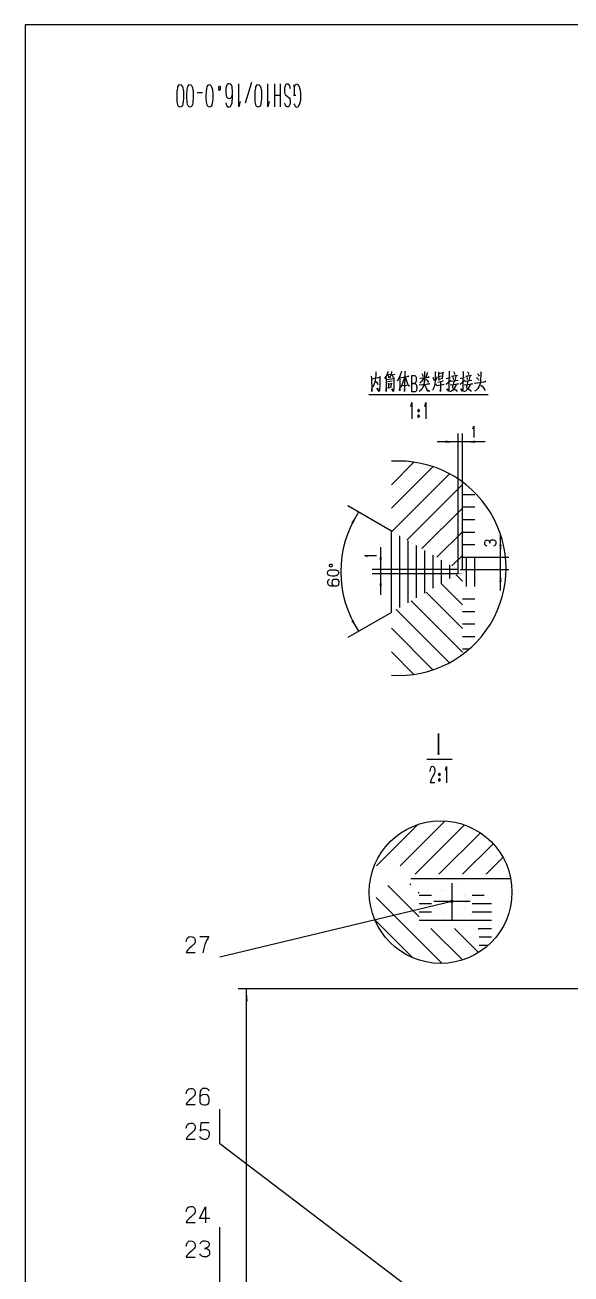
# Model space of a CAD drawing. Extents: x 0 to 2376, y 0 to 3364.
# Drawn here: x 0 to 523, y 2167 to 3364 of the extents above; entities that cross this region are included whole.
import ezdxf

# ---------------------------------------------------------------- set-up
doc = ezdxf.new("R2010")
doc.units = 0
doc.header["$MEASUREMENT"] = 0
for name, color, linetype in [('6', 7, 'Continuous'), ('7', 7, 'Continuous'), ('8', 7, 'Continuous')]:
    doc.layers.add(name, color=color, linetype=linetype)

# ---------------------------------------------------------------- blocks, each defined once
blk = doc.blocks.new('BLKENT26')
at = {"layer": '6', "color": 1, "linetype": 'Continuous'}
for p, q in [((570.393, 2440.25), (204.139, 2440.25)), ((212.139, 794.521), (212.139, 2440.25))]:
    blk.add_line(p, q, dxfattribs=at)
blk.add_solid([(212.139, 2440.25), (213.185, 2428.29), (211.093, 2428.29)], dxfattribs=at)
blk = doc.blocks.new('BLKENT30')
at = {"layer": '6', "color": 1, "linetype": 'Continuous'}
for p, q in [((350.727, 2878.95), (308.954, 2903.07)), ((350.727, 2801.05), (308.953, 2776.94))]:
    blk.add_line(p, q, dxfattribs=at)
at = {"layer": '6', "color": 2, "linetype": 'Continuous'}
for p, q in [((289.503, 2838.85), (289.783, 2840.17)), ((289.783, 2837.61), (289.503, 2838.85)), ((289.783, 2840.17), (290.175, 2840.83)), ((290.007, 2837.24), (289.783, 2837.61)), ((290.399, 2836.84), (290.007, 2837.24)), ((290.175, 2840.83), (290.791, 2841.23)), ((290.791, 2841.23), (292.135, 2841.75)), ((291.239, 2846.47), (291.183, 2845.74)), ((291.183, 2845.74), (291.575, 2845.3)), ((291.575, 2846.76), (291.239, 2846.47)), ((292.023, 2846.94), (291.575, 2846.76)), ((291.575, 2845.3), (292.247, 2845.08)), ((292.863, 2847.05), (292.023, 2846.94)), ((292.135, 2841.75), (293.927, 2841.97)), ((292.359, 2845.04), (293.199, 2845.08)), ((293.647, 2846.94), (292.863, 2847.05)), ((293.199, 2845.08), (293.647, 2845.15)), ((294.263, 2846.54), (293.647, 2846.94)), ((293.647, 2845.15), (293.871, 2845.26)), ((293.871, 2845.26), (294.207, 2845.48)), ((293.927, 2841.97), (295.383, 2841.97)), ((294.207, 2845.48), (294.431, 2845.96)), ((294.431, 2845.96), (294.263, 2846.54)), ((295.383, 2841.97), (296.167, 2841.93)), ((296.167, 2841.93), (297.175, 2841.78)), ((297.175, 2841.78), (297.903, 2841.6)), ((297.903, 2841.6), (298.631, 2841.38)), ((298.631, 2841.38), (299.191, 2841.09)), ((299.191, 2841.09), (299.807, 2840.65)), ((299.863, 2837.61), (299.191, 2836.88)), ((299.807, 2840.65), (300.143, 2840.03)), ((300.199, 2838.16), (299.863, 2837.61)), ((300.143, 2840.03), (300.367, 2839.04)), ((300.367, 2838.89), (300.199, 2838.16)), ((289.727, 2830.99), (289.615, 2829.89)), ((289.615, 2829.89), (289.615, 2828.97)), ((289.615, 2828.97), (289.783, 2828.28)), ((290.119, 2831.72), (289.727, 2830.99)), ((289.783, 2828.28), (290.175, 2827.69)), ((290.791, 2832.38), (290.119, 2831.72)), ((290.175, 2827.69), (290.847, 2827.11)), ((290.847, 2836.59), (290.399, 2836.84)), ((291.519, 2832.63), (290.791, 2832.38)), ((291.351, 2836.33), (290.847, 2836.59)), ((290.847, 2827.11), (291.575, 2826.7)), ((292.191, 2836.07), (291.351, 2836.33)), ((291.575, 2826.7), (292.303, 2826.59)), ((293.815, 2835.85), (292.191, 2836.07)), ((292.303, 2826.59), (293.647, 2826.37)), ((293.647, 2826.37), (297.679, 2826.37)), ((293.983, 2831.06), (293.703, 2829.74)), ((293.703, 2829.74), (293.871, 2828.28)), ((295.775, 2835.85), (293.815, 2835.85)), ((293.871, 2828.28), (294.375, 2827.33)), ((294.431, 2831.86), (293.983, 2831.06)), ((294.375, 2827.33), (294.991, 2826.7)), ((295.327, 2832.41), (294.431, 2831.86)), ((294.991, 2826.7), (295.439, 2826.45)), ((296.223, 2832.63), (295.327, 2832.41)), ((296.335, 2835.89), (295.775, 2835.85)), ((297.735, 2832.63), (296.223, 2832.63)), ((297.287, 2835.96), (296.335, 2835.89)), ((297.791, 2836.15), (297.287, 2835.96)), ((297.679, 2826.37), (298.631, 2826.45)), ((298.519, 2832.63), (297.735, 2832.63)), ((298.743, 2836.59), (297.791, 2836.15)), ((299.191, 2832.45), (298.519, 2832.63)), ((298.631, 2826.45), (299.415, 2826.67)), ((299.191, 2836.88), (298.743, 2836.59)), ((299.807, 2832.12), (299.191, 2832.45)), ((299.415, 2826.67), (300.087, 2827.14)), ((300.423, 2831.42), (299.807, 2832.12)), ((300.087, 2827.14), (300.535, 2828.02)), ((300.647, 2830.25), (300.423, 2831.42)), ((300.535, 2828.02), (300.647, 2829.27)), ((300.647, 2829.27), (300.647, 2830.25))]:
    blk.add_line(p, q, dxfattribs=at)
at = {"layer": '6', "color": 1, "linetype": 'Continuous'}
blk.add_arc((406.373, 2840), 104.07, 146.745, 213.255, dxfattribs=at)
for points in [[(319.346, 2897.07), (314.274, 2886.2), (312.463, 2887.24)], [(319.345, 2782.94), (312.462, 2792.76), (314.274, 2793.81)]]:
    blk.add_solid(points, dxfattribs=at)
blk = doc.blocks.new('BLKENT31')
at = {"layer": '6', "color": 1, "linetype": 'Continuous'}
for p, q in [((340.518, 2818), (340.518, 2863.67)), ((414.727, 2842), (332.518, 2842)), ((414.727, 2838), (332.518, 2838))]:
    blk.add_line(p, q, dxfattribs=at)
at = {"layer": '6', "color": 2, "linetype": 'Continuous'}
for p, q in [((328.006, 2854.22), (325.486, 2855.46)), ((325.486, 2855.46), (336.462, 2855.46))]:
    blk.add_line(p, q, dxfattribs=at)
at = {"layer": '6', "color": 1, "linetype": 'Continuous'}
for points in [[(340.518, 2842), (339.472, 2853.96), (341.564, 2853.96)], [(340.518, 2838), (341.564, 2826.05), (339.472, 2826.05)]]:
    blk.add_solid(points, dxfattribs=at)
blk = doc.blocks.new('BLKENT32')
at = {"layer": '6', "color": 1, "linetype": 'Continuous'}
for p, q in [((414.727, 2842), (414.727, 2972.55)), ((418.727, 2842), (418.727, 2972.55)), ((440.393, 2964.55), (394.727, 2964.55))]:
    blk.add_line(p, q, dxfattribs=at)
at = {"layer": '6', "color": 2, "linetype": 'Continuous'}
for p, q in [((428.61, 2977.06), (429.855, 2979.58)), ((429.855, 2979.58), (429.855, 2968.6))]:
    blk.add_line(p, q, dxfattribs=at)
at = {"layer": '6', "color": 1, "linetype": 'Continuous'}
for points in [[(414.727, 2964.55), (402.772, 2963.5), (402.772, 2965.59)], [(418.727, 2964.55), (430.681, 2965.59), (430.681, 2963.5)]]:
    blk.add_solid(points, dxfattribs=at)
blk = doc.blocks.new('BLKENT33')
at = {"layer": '6', "color": 1, "linetype": 'Continuous'}
for p, q in [((455.218, 2822), (455.218, 2875.67)), ((430.727, 2854), (463.218, 2854)), ((416.727, 2842), (463.218, 2842))]:
    blk.add_line(p, q, dxfattribs=at)
at = {"layer": '6', "color": 2, "linetype": 'Continuous'}
for p, q in [((440.13, 2867.83), (440.186, 2868.6)), ((440.13, 2866.59), (440.13, 2867.83)), ((440.242, 2866.07), (440.13, 2866.59)), ((440.186, 2868.6), (440.41, 2869.26)), ((440.466, 2865.63), (440.242, 2866.07)), ((440.41, 2869.26), (440.746, 2869.77)), ((440.802, 2865.3), (440.466, 2865.63)), ((440.746, 2869.77), (441.138, 2870.14)), ((441.25, 2864.94), (440.802, 2865.3)), ((441.138, 2870.14), (441.698, 2870.39)), ((441.698, 2864.72), (441.25, 2864.94)), ((441.698, 2870.39), (442.37, 2870.5)), ((442.146, 2864.5), (441.698, 2864.72)), ((442.37, 2870.5), (443.098, 2870.39)), ((443.098, 2870.39), (443.602, 2870.25)), ((443.602, 2870.25), (444.218, 2869.66)), ((444.218, 2869.66), (444.666, 2868.93)), ((444.666, 2868.93), (444.89, 2868.27)), ((444.89, 2868.27), (445.058, 2867.46)), ((445.058, 2867.46), (445.114, 2868.12)), ((445.114, 2868.12), (445.338, 2869.18)), ((445.338, 2869.18), (445.506, 2869.7)), ((445.506, 2869.7), (445.954, 2870.17)), ((445.954, 2870.17), (446.626, 2870.58)), ((446.626, 2870.58), (447.242, 2870.69)), ((447.242, 2870.69), (448.306, 2870.69)), ((448.306, 2870.69), (448.81, 2870.65)), ((449.482, 2864.72), (448.642, 2864.35)), ((448.81, 2870.65), (449.538, 2870.39)), ((449.93, 2865.09), (449.482, 2864.72)), ((449.538, 2870.39), (449.93, 2870.06)), ((449.93, 2870.06), (450.322, 2869.55)), ((450.322, 2865.63), (449.93, 2865.09)), ((450.322, 2869.55), (450.658, 2868.93)), ((450.602, 2866.18), (450.322, 2865.63)), ((450.658, 2867.02), (450.602, 2866.18)), ((450.658, 2868.93), (450.658, 2867.02))]:
    blk.add_line(p, q, dxfattribs=at)
at = {"layer": '6', "color": 1, "linetype": 'Continuous'}
for points in [[(455.218, 2854), (454.172, 2865.96), (456.264, 2865.96)], [(455.218, 2842), (456.264, 2830.05), (454.172, 2830.05)]]:
    blk.add_solid(points, dxfattribs=at)
blk = doc.blocks.new('BLKENT68')
at = {"layer": '7', "color": 1, "linetype": 'Continuous'}
for p, q in [((377.323, 2530.11), (389.323, 2530.11)), ((428.123, 2530.11), (439.71, 2530.11)), ((377.323, 2522.11), (389.323, 2522.11)), ((377.323, 2514.11), (389.323, 2514.11)), ((428.123, 2522.11), (446.722, 2522.11)), ((428.123, 2514.11), (446.722, 2514.11)), ((377.323, 2506.11), (446.722, 2506.11)), ((434.722, 2498.11), (446.722, 2498.11)), ((434.722, 2490.11), (446.722, 2490.11)), ((434.722, 2482.11), (443.51, 2482.11))]:
    blk.add_line(p, q, dxfattribs=at)
blk = doc.blocks.new('BLKENT69')
at = {"layer": '7', "color": 1, "linetype": 'Continuous'}
blk.add_line((369.323, 2546.11), (464.959, 2546.11), dxfattribs=at)
blk = doc.blocks.new('BLKENT70')
at = {"layer": '7', "color": 1, "linetype": 'Continuous'}
for p, q in [((336.398, 2558.11), (376.006, 2597.72)), ((359.025, 2558.11), (402.106, 2601.2)), ((373.652, 2550.11), (420.882, 2597.34)), ((396.28, 2550.11), (435.929, 2589.76)), ((418.907, 2550.11), (448.121, 2579.33)), ((441.535, 2550.11), (457.62, 2566.2))]:
    blk.add_line(p, q, dxfattribs=at)
blk = doc.blocks.new('BLKENT71')
at = {"layer": '7', "color": 1, "linetype": 'Continuous'}
for p, q in [((377.323, 2509.31), (347.481, 2539.15)), ((369.323, 2539.94), (368.346, 2540.91)), ((399.327, 2464.68), (336.167, 2527.84)), ((377.323, 2531.94), (376.266, 2532.99)), ((371.343, 2470.04), (334.94, 2506.44)), ((418.72, 2467.91), (388.518, 2498.11)), ((434.173, 2475.09), (411.146, 2498.11)), ((434.722, 2497.17), (433.773, 2498.11))]:
    blk.add_line(p, q, dxfattribs=at)
blk = doc.blocks.new('BLKENT74')
at = {"layer": '7', "color": 1, "linetype": 'Continuous'}
for p, q in [((418.727, 2808.32), (398.444, 2828.6)), ((418.727, 2830.95), (412.789, 2836.88)), ((418.727, 2785.69), (384.099, 2820.32)), ((406.395, 2752.77), (355.408, 2803.76)), ((418.727, 2763.06), (369.753, 2812.04)), ((390.606, 2745.93), (350.727, 2785.81)), ((372.323, 2741.59), (350.727, 2763.18))]:
    blk.add_line(p, q, dxfattribs=at)
blk = doc.blocks.new('BLKENT75')
at = {"layer": '7', "color": 1, "linetype": 'Continuous'}
for p, q in [((372.323, 2945.03), (350.727, 2923.43)), ((390.606, 2940.68), (350.727, 2900.81)), ((406.395, 2933.85), (351.218, 2878.67)), ((418.727, 2923.55), (365.564, 2870.39)), ((418.727, 2900.92), (379.909, 2862.11)), ((418.727, 2878.3), (394.254, 2853.82)), ((418.727, 2855.67), (408.599, 2845.54))]:
    blk.add_line(p, q, dxfattribs=at)
blk = doc.blocks.new('BLKENT76')
at = {"layer": '7', "color": 1, "linetype": 'Continuous'}
for p, q in [((350.727, 2801.05), (350.727, 2878.95)), ((358.727, 2805.67), (358.727, 2874.33)), ((366.727, 2810.29), (366.727, 2869.72)), ((374.727, 2814.91), (374.727, 2865.1)), ((382.727, 2819.53), (382.727, 2860.48)), ((390.727, 2824.15), (390.727, 2855.86)), ((398.727, 2828.77), (398.727, 2851.24)), ((406.727, 2833.38), (406.727, 2846.62)), ((414.727, 2838), (414.727, 2842))]:
    blk.add_line(p, q, dxfattribs=at)
blk = doc.blocks.new('BLKENT77')
at = {"layer": '7', "color": 1, "linetype": 'Continuous'}
for p, q in [((418.727, 2914.05), (430.727, 2914.05)), ((418.727, 2902.05), (430.727, 2902.05)), ((418.727, 2890.05), (430.727, 2890.05)), ((418.727, 2878.05), (430.727, 2878.05)), ((418.727, 2866.05), (430.727, 2866.05)), ((418.727, 2854.05), (430.727, 2854.05))]:
    blk.add_line(p, q, dxfattribs=at)
blk = doc.blocks.new('BLKENT78')
at = {"layer": '7', "color": 1, "linetype": 'Continuous'}
for p, q in [((418.727, 2814), (430.727, 2814)), ((418.727, 2802), (430.727, 2802)), ((418.727, 2790), (430.727, 2790)), ((418.727, 2778), (430.727, 2778)), ((418.727, 2766), (425.497, 2766))]:
    blk.add_line(p, q, dxfattribs=at)
blk = doc.blocks.new('BLKENT79')
at = {"layer": '7', "color": 1, "linetype": 'Continuous'}
for p, q in [((422.727, 2826), (422.727, 2854)), ((430.727, 2826), (430.727, 2854))]:
    blk.add_line(p, q, dxfattribs=at)
blk = doc.blocks.new('BLKENT83')
at = {"layer": '8', "color": 15, "linetype": 'Continuous'}
for p, q in [((2376, 3364), (0, 3364)), ((0, 3364), (0, 0))]:
    blk.add_line(p, q, dxfattribs=at)
at = {"layer": '8', "color": 7, "linetype": 'Continuous', "const_width": 0.03}
for points in [[(2336, 3324), (100, 3324)], [(100, 3324), (100, 40)], [(340, 3276), (340, 3324)], [(100, 3276), (340, 3276)]]:
    blk.add_lwpolyline(points, dxfattribs=at)
blk = doc.blocks.new('BLKENT113')
at = {"layer": '8', "color": 2, "linetype": 'Continuous'}
for p, q in [((154.251, 2193.71), (154.774, 2195.87)), ((154.774, 2195.87), (155.61, 2197.23)), ((155.61, 2197.23), (156.813, 2198.27)), ((156.813, 2198.27), (158.329, 2198.59)), ((158.329, 2198.59), (160.107, 2198.35)), ((161.362, 2190.75), (159.375, 2188.99)), ((160.107, 2198.35), (161.048, 2198.03)), ((161.048, 2198.03), (161.728, 2197.47)), ((161.937, 2191.31), (161.362, 2190.75)), ((161.728, 2197.47), (162.198, 2196.83)), ((162.564, 2192.35), (161.937, 2191.31)), ((162.198, 2196.83), (162.512, 2196.19)), ((162.512, 2196.19), (162.878, 2194.43)), ((162.774, 2193.47), (162.564, 2192.35)), ((162.878, 2194.43), (162.774, 2193.47)), ((167.741, 2195.71), (168.055, 2196.35)), ((168.055, 2196.35), (168.368, 2196.99)), ((168.368, 2196.99), (168.891, 2197.63)), ((168.891, 2197.63), (169.362, 2198.11)), ((169.362, 2198.11), (169.989, 2198.43)), ((169.989, 2198.43), (170.721, 2198.59)), ((170.721, 2198.59), (172.499, 2198.59)), ((173.126, 2191.79), (171.976, 2191.55)), ((171.976, 2191.55), (172.917, 2191.47)), ((172.499, 2198.59), (173.597, 2198.51)), ((172.917, 2191.47), (174.434, 2191.15)), ((174.068, 2192.11), (173.126, 2191.79)), ((173.597, 2198.51), (174.538, 2198.19)), ((175.113, 2192.75), (174.068, 2192.11)), ((174.434, 2191.15), (175.166, 2190.91)), ((174.538, 2198.19), (175.27, 2197.71)), ((175.95, 2193.63), (175.113, 2192.75)), ((175.166, 2190.91), (175.845, 2190.27)), ((175.27, 2197.71), (175.793, 2197.15)), ((175.793, 2197.15), (176.159, 2196.35)), ((176.159, 2194.35), (175.95, 2193.63)), ((176.159, 2196.35), (176.316, 2195.39)), ((176.316, 2195.39), (176.159, 2194.35)), ((155.087, 2184.59), (154.251, 2183.15)), ((154.251, 2183.15), (162.878, 2183.15)), ((155.872, 2185.63), (155.087, 2184.59)), ((157.283, 2187.07), (155.872, 2185.63)), ((159.375, 2188.99), (157.283, 2187.07)), ((168.055, 2185.23), (167.532, 2186.43)), ((168.577, 2184.59), (168.055, 2185.23)), ((169.362, 2184.03), (168.577, 2184.59)), ((170.146, 2183.63), (169.362, 2184.03)), ((171.349, 2183.55), (170.146, 2183.63)), ((174.068, 2183.55), (171.349, 2183.55)), ((174.957, 2184.03), (174.068, 2183.55)), ((175.689, 2184.59), (174.957, 2184.03)), ((176.159, 2185.15), (175.689, 2184.59)), ((175.845, 2190.27), (176.421, 2189.31)), ((176.525, 2186.19), (176.159, 2185.15)), ((176.421, 2189.31), (176.577, 2188.43)), ((176.577, 2186.91), (176.525, 2186.19)), ((176.577, 2188.43), (176.577, 2186.91))]:
    blk.add_line(p, q, dxfattribs=at)
at = {"layer": '8', "color": 1, "linetype": 'Continuous'}
blk.add_line((186.46, 2145.55), (186.46, 2178.75), dxfattribs=at)
at = {"layer": '8', "color": 1, "linetype": 'Continuous', "const_width": 0.03}
blk.add_lwpolyline([(186.46, 2178.75), (143.793, 2178.75)], dxfattribs=at)
blk = doc.blocks.new('BLKENT114')
at = {"layer": '8', "color": 2, "linetype": 'Continuous'}
for p, q in [((154.251, 2226.91), (154.774, 2229.07)), ((154.774, 2229.07), (155.61, 2230.43)), ((155.61, 2230.43), (156.813, 2231.47)), ((156.813, 2231.47), (158.329, 2231.79)), ((158.329, 2231.79), (160.107, 2231.55)), ((160.107, 2231.55), (161.048, 2231.23)), ((161.048, 2231.23), (161.728, 2230.67)), ((161.728, 2230.67), (162.198, 2230.03)), ((162.198, 2230.03), (162.512, 2229.39)), ((162.512, 2229.39), (162.878, 2227.63)), ((162.774, 2226.67), (162.564, 2225.55)), ((162.878, 2227.63), (162.774, 2226.67)), ((167.061, 2220.11), (172.917, 2231.47)), ((172.917, 2231.47), (172.917, 2215.95)), ((155.087, 2217.79), (154.251, 2216.35)), ((154.251, 2216.35), (162.878, 2216.35)), ((155.872, 2218.83), (155.087, 2217.79)), ((157.283, 2220.27), (155.872, 2218.83)), ((159.375, 2222.19), (157.283, 2220.27)), ((161.362, 2223.95), (159.375, 2222.19)), ((161.937, 2224.51), (161.362, 2223.95)), ((162.564, 2225.55), (161.937, 2224.51)), ((176.943, 2220.11), (167.061, 2220.11))]:
    blk.add_line(p, q, dxfattribs=at)
at = {"layer": '8', "color": 1, "linetype": 'Continuous'}
blk.add_line((186.46, 2178.75), (186.46, 2211.95), dxfattribs=at)
at = {"layer": '8', "color": 1, "linetype": 'Continuous', "const_width": 0.03}
blk.add_lwpolyline([(186.46, 2211.95), (143.793, 2211.95)], dxfattribs=at)
blk = doc.blocks.new('BLKENT115')
at = {"layer": '8', "color": 2, "linetype": 'Continuous'}
for p, q in [((155.61, 2310.31), (156.813, 2311.35)), ((156.813, 2311.35), (158.329, 2311.67)), ((158.329, 2311.67), (160.107, 2311.43)), ((160.107, 2311.43), (161.048, 2311.11)), ((161.048, 2311.11), (161.728, 2310.55)), ((161.728, 2310.55), (162.198, 2309.91)), ((168.264, 2311.75), (167.845, 2304.15)), ((176.211, 2311.75), (168.264, 2311.75)), ((154.251, 2306.79), (154.774, 2308.95)), ((154.774, 2308.95), (155.61, 2310.31)), ((155.872, 2298.71), (155.087, 2297.67)), ((157.283, 2300.15), (155.872, 2298.71)), ((159.375, 2302.07), (157.283, 2300.15)), ((161.362, 2303.83), (159.375, 2302.07)), ((161.937, 2304.39), (161.362, 2303.83)), ((162.564, 2305.43), (161.937, 2304.39)), ((162.198, 2309.91), (162.512, 2309.27)), ((162.512, 2309.27), (162.878, 2307.51)), ((162.774, 2306.55), (162.564, 2305.43)), ((162.878, 2307.51), (162.774, 2306.55)), ((167.845, 2298.15), (167.532, 2298.63)), ((167.845, 2304.15), (169.571, 2305.03)), ((169.571, 2305.03), (171.14, 2305.43)), ((171.14, 2305.43), (172.656, 2305.43)), ((172.656, 2305.43), (174.643, 2304.79)), ((174.643, 2304.79), (175.584, 2303.99)), ((175.584, 2303.99), (175.95, 2303.27)), ((176.107, 2299.11), (175.793, 2298.23)), ((175.95, 2303.27), (176.159, 2302.31)), ((176.264, 2300.71), (176.107, 2299.11)), ((176.159, 2302.31), (176.264, 2300.71)), ((155.087, 2297.67), (154.251, 2296.23)), ((154.251, 2296.23), (162.878, 2296.23)), ((168.107, 2297.59), (167.845, 2298.15)), ((169.362, 2296.55), (168.107, 2297.59)), ((170.303, 2296.15), (169.362, 2296.55)), ((171.087, 2295.99), (170.303, 2296.15)), ((172.97, 2295.99), (171.087, 2295.99)), ((174.277, 2296.55), (172.97, 2295.99)), ((175.323, 2297.43), (174.277, 2296.55)), ((175.793, 2298.23), (175.323, 2297.43))]:
    blk.add_line(p, q, dxfattribs=at)
at = {"layer": '8', "color": 1, "linetype": 'Continuous'}
blk.add_line((596.847, 1979.24), (186.46, 2291.83), dxfattribs=at)
at = {"layer": '8', "color": 1, "linetype": 'Continuous', "const_width": 0.03}
blk.add_lwpolyline([(186.46, 2291.83), (143.793, 2291.83)], dxfattribs=at)
at = {"layer": '8', "color": 1, "linetype": 'Continuous'}
blk.add_circle((596.847, 1979.24), 1, dxfattribs=at)
blk = doc.blocks.new('BLKENT116')
at = {"layer": '8', "color": 2, "linetype": 'Continuous'}
for p, q in [((154.251, 2339.99), (154.774, 2342.15)), ((154.774, 2342.15), (155.61, 2343.51)), ((155.61, 2343.51), (156.813, 2344.55)), ((156.813, 2344.55), (158.329, 2344.87)), ((159.375, 2335.27), (157.283, 2333.35)), ((158.329, 2344.87), (160.107, 2344.63)), ((161.362, 2337.03), (159.375, 2335.27)), ((160.107, 2344.63), (161.048, 2344.31)), ((161.048, 2344.31), (161.728, 2343.75)), ((161.937, 2337.59), (161.362, 2337.03)), ((161.728, 2343.75), (162.198, 2343.11)), ((162.564, 2338.63), (161.937, 2337.59)), ((162.198, 2343.11), (162.512, 2342.47)), ((162.512, 2342.47), (162.878, 2340.71)), ((162.774, 2339.75), (162.564, 2338.63)), ((162.878, 2340.71), (162.774, 2339.75)), ((167.636, 2341.03), (167.323, 2339.11)), ((167.323, 2339.11), (167.323, 2333.35)), ((167.793, 2337.19), (167.427, 2336.55)), ((167.793, 2342.07), (167.636, 2341.03)), ((168.368, 2343.11), (167.793, 2342.07)), ((168.682, 2338.07), (167.793, 2337.19)), ((169.205, 2344.07), (168.368, 2343.11)), ((170.042, 2338.79), (168.682, 2338.07)), ((170.042, 2344.63), (169.205, 2344.07)), ((171.035, 2344.87), (170.042, 2344.63)), ((172.133, 2339.03), (170.042, 2338.79)), ((172.342, 2344.87), (171.035, 2344.87)), ((174.015, 2338.63), (172.133, 2339.03)), ((173.911, 2344.71), (172.342, 2344.87)), ((174.957, 2344.15), (173.911, 2344.71)), ((175.166, 2337.99), (174.015, 2338.63)), ((175.898, 2343.19), (174.957, 2344.15)), ((175.95, 2336.71), (175.166, 2337.99)), ((176.264, 2342.15), (175.898, 2343.19)), ((176.264, 2335.43), (175.95, 2336.71)), ((176.264, 2333.27), (176.264, 2335.43)), ((155.087, 2330.87), (154.251, 2329.43)), ((154.251, 2329.43), (162.878, 2329.43)), ((155.872, 2331.91), (155.087, 2330.87)), ((157.283, 2333.35), (155.872, 2331.91)), ((167.323, 2333.35), (167.427, 2331.99)), ((167.427, 2331.99), (167.741, 2330.87)), ((167.741, 2330.87), (168.421, 2329.91)), ((168.421, 2329.91), (169.676, 2329.27)), ((169.676, 2329.27), (171.453, 2329.11)), ((171.453, 2329.11), (172.865, 2329.11)), ((172.865, 2329.11), (174.538, 2329.43)), ((174.538, 2329.43), (175.532, 2330.31)), ((175.532, 2330.31), (176.002, 2331.19)), ((176.002, 2331.19), (176.264, 2332.15)), ((176.264, 2332.15), (176.264, 2333.27))]:
    blk.add_line(p, q, dxfattribs=at)
at = {"layer": '8', "color": 1, "linetype": 'Continuous'}
blk.add_line((186.46, 2291.83), (186.46, 2325.03), dxfattribs=at)
at = {"layer": '8', "color": 1, "linetype": 'Continuous', "const_width": 0.03}
blk.add_lwpolyline([(186.46, 2325.03), (143.793, 2325.03)], dxfattribs=at)
blk = doc.blocks.new('BLKENT117')
at = {"layer": '8', "color": 1, "linetype": 'Continuous'}
blk.add_line((408.723, 2524.11), (186.46, 2470.64), dxfattribs=at)
at = {"layer": '8', "color": 2, "linetype": 'Continuous'}
for p, q in [((155.61, 2489.12), (156.813, 2490.16)), ((156.813, 2490.16), (158.329, 2490.48)), ((158.329, 2490.48), (160.107, 2490.24)), ((160.107, 2490.24), (161.048, 2489.92)), ((161.048, 2489.92), (161.728, 2489.36)), ((167.479, 2490.48), (176.107, 2490.48)), ((176.107, 2490.48), (175.375, 2489.28)), ((154.251, 2485.6), (154.774, 2487.76)), ((154.774, 2487.76), (155.61, 2489.12)), ((157.283, 2478.96), (155.872, 2477.52)), ((159.375, 2480.88), (157.283, 2478.96)), ((161.362, 2482.64), (159.375, 2480.88)), ((161.937, 2483.2), (161.362, 2482.64)), ((161.728, 2489.36), (162.198, 2488.72)), ((162.564, 2484.24), (161.937, 2483.2)), ((162.198, 2488.72), (162.512, 2488.08)), ((162.512, 2488.08), (162.878, 2486.32)), ((162.774, 2485.36), (162.564, 2484.24)), ((162.878, 2486.32), (162.774, 2485.36)), ((171.087, 2478.88), (170.774, 2477.52)), ((171.401, 2480.24), (171.087, 2478.88)), ((171.872, 2481.6), (171.401, 2480.24)), ((172.133, 2482.64), (171.872, 2481.6)), ((172.447, 2483.44), (172.133, 2482.64)), ((173.231, 2485.28), (172.447, 2483.44)), ((174.486, 2487.68), (173.231, 2485.28)), ((175.375, 2489.28), (174.486, 2487.68)), ((155.087, 2476.48), (154.251, 2475.04)), ((154.251, 2475.04), (162.878, 2475.04)), ((155.872, 2477.52), (155.087, 2476.48)), ((170.774, 2477.52), (170.355, 2474.72))]:
    blk.add_line(p, q, dxfattribs=at)
at = {"layer": '8', "color": 1, "linetype": 'Continuous', "const_width": 0.03}
blk.add_lwpolyline([(186.46, 2470.64), (143.793, 2470.64)], dxfattribs=at)
at = {"layer": '8', "color": 1, "linetype": 'Continuous'}
blk.add_circle((408.723, 2524.11), 1, dxfattribs=at)

msp = doc.modelspace()

# ---------------------------------------------------------------- linework, layer by layer
at = {"layer": '6'}
for p, q in [((146.175, 3303.48), (146.468, 3304.6)), ((146.468, 3304.6), (146.907, 3305.83)), ((146.907, 3305.83), (147.529, 3306.5)), ((147.529, 3306.5), (148.517, 3306.95)), ((148.664, 3306.95), (149.396, 3306.61)), ((149.396, 3306.61), (149.945, 3305.94)), ((149.945, 3305.94), (150.677, 3304.6)), ((150.677, 3304.6), (150.97, 3303.7)), ((155.508, 3303.48), (155.801, 3304.6)), ((155.801, 3304.6), (156.24, 3305.83)), ((156.24, 3305.83), (156.863, 3306.5)), ((156.863, 3306.5), (157.851, 3306.95)), ((157.997, 3306.95), (158.729, 3306.61)), ((158.729, 3306.61), (159.278, 3305.94)), ((159.278, 3305.94), (160.01, 3304.6)), ((160.01, 3304.6), (160.303, 3303.7)), ((174.175, 3303.48), (174.468, 3304.6)), ((174.468, 3304.6), (174.907, 3305.83)), ((174.907, 3305.83), (175.529, 3306.5)), ((175.529, 3306.5), (176.517, 3306.95)), ((176.664, 3306.95), (177.396, 3306.61)), ((177.396, 3306.61), (177.945, 3305.94)), ((177.945, 3305.94), (178.677, 3304.6)), ((178.677, 3304.6), (178.97, 3303.7)), ((185.448, 3303.25), (185.558, 3304.82)), ((185.558, 3304.82), (185.887, 3305.49)), ((185.887, 3305.49), (186.4, 3305.61)), ((186.4, 3305.61), (186.729, 3304.82)), ((186.729, 3304.82), (186.912, 3303.7)), ((192.439, 3304.6), (192.256, 3303.25)), ((192.768, 3305.83), (192.439, 3304.6)), ((193.464, 3307.06), (192.768, 3305.83)), ((194.635, 3307.51), (193.464, 3307.06)), ((195.623, 3307.51), (194.635, 3307.51)), ((196.868, 3307.29), (195.623, 3307.51)), ((197.746, 3306.39), (196.868, 3307.29)), ((198.222, 3305.05), (197.746, 3306.39)), ((198.442, 3303.48), (198.222, 3305.05)), ((204.591, 3285.56), (204.591, 3307.51)), ((210.959, 3289.25), (217.218, 3309.3)), ((220.842, 3303.48), (221.134, 3304.6)), ((221.134, 3304.6), (221.574, 3305.83)), ((221.574, 3305.83), (222.196, 3306.5)), ((222.196, 3306.5), (223.184, 3306.95)), ((223.33, 3306.95), (224.063, 3306.61)), ((224.063, 3306.61), (224.612, 3305.94)), ((224.612, 3305.94), (225.344, 3304.6)), ((225.344, 3304.6), (225.636, 3303.7)), ((232.591, 3285.56), (232.591, 3307.51)), ((239.215, 3285.56), (239.215, 3307.51)), ((244.632, 3285.56), (244.632, 3307.62)), ((248.732, 3304.71), (248.512, 3303.14)), ((249.317, 3306.28), (248.732, 3304.71)), ((249.647, 3306.84), (249.317, 3306.28)), ((250.196, 3307.29), (249.647, 3306.84)), ((251.367, 3307.4), (250.196, 3307.29)), ((252.062, 3307.29), (251.367, 3307.4)), ((252.941, 3306.5), (252.062, 3307.29)), ((253.6, 3304.93), (252.941, 3306.5)), ((254.259, 3302.69), (253.6, 3304.93)), ((257.736, 3304.37), (257.736, 3306.73)), ((257.736, 3306.73), (257.736, 3296.87)), ((258.029, 3305.27), (257.736, 3304.37)), ((258.358, 3305.94), (258.029, 3305.27)), ((258.724, 3306.39), (258.358, 3305.94)), ((259.236, 3306.84), (258.724, 3306.39)), ((260.078, 3307.17), (259.236, 3306.84)), ((261.396, 3306.61), (260.078, 3307.17)), ((262.384, 3305.49), (261.396, 3306.61)), ((262.823, 3304.6), (262.384, 3305.49)), ((263.263, 3303.37), (262.823, 3304.6)), ((145.589, 3296.98), (145.626, 3298.55)), ((145.589, 3294.07), (145.589, 3296.98)), ((145.809, 3290.49), (145.589, 3294.07)), ((145.626, 3298.55), (145.772, 3300.57)), ((145.772, 3300.57), (145.955, 3302.02)), ((145.955, 3302.02), (146.175, 3303.48)), ((150.97, 3303.7), (151.409, 3301.8)), ((151.409, 3301.8), (151.592, 3300.79)), ((151.702, 3293.85), (151.482, 3290.6)), ((151.592, 3300.79), (151.665, 3298.89)), ((151.665, 3298.89), (151.702, 3297.77)), ((151.702, 3297.77), (151.702, 3293.85)), ((154.923, 3296.98), (154.959, 3298.55)), ((154.923, 3294.07), (154.923, 3296.98)), ((155.142, 3290.49), (154.923, 3294.07)), ((154.959, 3298.55), (155.106, 3300.57)), ((155.106, 3300.57), (155.289, 3302.02)), ((155.289, 3302.02), (155.508, 3303.48)), ((160.303, 3303.7), (160.742, 3301.8)), ((160.742, 3301.8), (160.925, 3300.79)), ((161.035, 3293.85), (160.815, 3290.6)), ((160.925, 3300.79), (160.998, 3298.89)), ((160.998, 3298.89), (161.035, 3297.77)), ((161.035, 3297.77), (161.035, 3293.85)), ((164.878, 3299.33), (169.966, 3299.33)), ((173.589, 3296.98), (173.626, 3298.55)), ((173.589, 3294.07), (173.589, 3296.98)), ((173.809, 3290.49), (173.589, 3294.07)), ((173.626, 3298.55), (173.772, 3300.57)), ((173.772, 3300.57), (173.955, 3302.02)), ((173.955, 3302.02), (174.175, 3303.48)), ((178.97, 3303.7), (179.409, 3301.8)), ((179.409, 3301.8), (179.592, 3300.79)), ((179.702, 3293.85), (179.482, 3290.6)), ((179.592, 3300.79), (179.665, 3298.89)), ((179.665, 3298.89), (179.702, 3297.77)), ((179.702, 3297.77), (179.702, 3293.85)), ((185.521, 3302.47), (185.448, 3303.25)), ((185.778, 3301.35), (185.521, 3302.47)), ((186.18, 3301.13), (185.778, 3301.35)), ((186.436, 3301.24), (186.253, 3301.13)), ((186.729, 3301.8), (186.436, 3301.24)), ((186.839, 3302.36), (186.729, 3301.8)), ((186.912, 3302.92), (186.839, 3302.36)), ((186.912, 3303.7), (186.912, 3302.92)), ((192.256, 3303.25), (192.256, 3301.69)), ((192.256, 3301.69), (192.256, 3298.66)), ((192.256, 3298.66), (192.476, 3296.87)), ((192.476, 3296.87), (193.025, 3295.08)), ((193.025, 3295.08), (193.83, 3294.18)), ((193.83, 3294.18), (195.147, 3293.62)), ((195.147, 3293.62), (196.612, 3293.96)), ((196.612, 3293.96), (197.563, 3294.97)), ((197.563, 3294.97), (198.185, 3296.2)), ((198.185, 3296.2), (198.442, 3297.09)), ((198.295, 3290.82), (198.515, 3293.51)), ((198.515, 3301.57), (198.442, 3303.48)), ((198.515, 3293.51), (198.515, 3301.57)), ((220.256, 3296.98), (220.293, 3298.55)), ((220.256, 3294.07), (220.256, 3296.98)), ((220.476, 3290.49), (220.256, 3294.07)), ((220.293, 3298.55), (220.439, 3300.57)), ((220.439, 3300.57), (220.622, 3302.02)), ((220.622, 3302.02), (220.842, 3303.48)), ((225.636, 3303.7), (226.076, 3301.8)), ((226.076, 3301.8), (226.259, 3300.79)), ((226.368, 3293.85), (226.149, 3290.6)), ((226.259, 3300.79), (226.332, 3298.89)), ((226.332, 3298.89), (226.368, 3297.77)), ((226.368, 3297.77), (226.368, 3293.85)), ((244.632, 3296.53), (239.289, 3296.53)), ((248.512, 3303.14), (248.439, 3301.46)), ((248.439, 3301.46), (248.512, 3299.56)), ((248.512, 3299.56), (248.695, 3298.33)), ((248.695, 3298.33), (248.915, 3297.65)), ((248.915, 3297.65), (249.354, 3296.98)), ((249.354, 3296.98), (253.051, 3294.29)), ((253.051, 3294.29), (253.6, 3293.17)), ((253.6, 3293.17), (253.856, 3291.72)), ((257.04, 3296.76), (259.236, 3296.76)), ((263.775, 3301.13), (263.263, 3303.37)), ((263.702, 3290.71), (263.958, 3292.28)), ((264.031, 3299.33), (263.775, 3301.13)), ((263.958, 3292.28), (264.104, 3293.96)), ((264.104, 3298.33), (264.031, 3299.33)), ((264.141, 3296.2), (264.104, 3298.33)), ((264.104, 3293.96), (264.141, 3296.2)), ((146.321, 3287.8), (145.809, 3290.49)), ((146.724, 3286.57), (146.321, 3287.8)), ((147.383, 3285.78), (146.724, 3286.57)), ((148.7, 3285.22), (147.383, 3285.78)), ((149.945, 3285.78), (148.7, 3285.22)), ((150.311, 3286.23), (149.945, 3285.78)), ((150.714, 3287.01), (150.311, 3286.23)), ((150.97, 3287.91), (150.714, 3287.01)), ((151.226, 3288.92), (150.97, 3287.91)), ((151.482, 3290.6), (151.226, 3288.92)), ((155.655, 3287.8), (155.142, 3290.49)), ((156.057, 3286.57), (155.655, 3287.8)), ((156.716, 3285.78), (156.057, 3286.57)), ((158.034, 3285.22), (156.716, 3285.78)), ((159.278, 3285.78), (158.034, 3285.22)), ((159.644, 3286.23), (159.278, 3285.78)), ((160.047, 3287.01), (159.644, 3286.23)), ((160.303, 3287.91), (160.047, 3287.01)), ((160.559, 3288.92), (160.303, 3287.91)), ((160.815, 3290.6), (160.559, 3288.92)), ((174.321, 3287.8), (173.809, 3290.49)), ((174.724, 3286.57), (174.321, 3287.8)), ((175.383, 3285.78), (174.724, 3286.57)), ((176.7, 3285.22), (175.383, 3285.78)), ((177.945, 3285.78), (176.7, 3285.22)), ((178.311, 3286.23), (177.945, 3285.78)), ((178.714, 3287.01), (178.311, 3286.23)), ((178.97, 3287.91), (178.714, 3287.01)), ((179.226, 3288.92), (178.97, 3287.91)), ((179.482, 3290.6), (179.226, 3288.92)), ((192.256, 3289.25), (192.512, 3287.8)), ((192.512, 3287.8), (193.171, 3286.45)), ((193.171, 3286.45), (193.903, 3285.67)), ((193.903, 3285.67), (195.001, 3285.45)), ((195.001, 3285.45), (195.916, 3285.45)), ((195.916, 3285.45), (196.612, 3285.78)), ((196.612, 3285.78), (197.197, 3286.57)), ((197.197, 3286.57), (197.783, 3287.91)), ((197.783, 3287.91), (198.185, 3289.37)), ((198.185, 3289.37), (198.295, 3290.82)), ((205.835, 3290.6), (204.591, 3285.56)), ((220.988, 3287.8), (220.476, 3290.49)), ((221.391, 3286.57), (220.988, 3287.8)), ((222.049, 3285.78), (221.391, 3286.57)), ((223.367, 3285.22), (222.049, 3285.78)), ((224.612, 3285.78), (223.367, 3285.22)), ((224.978, 3286.23), (224.612, 3285.78)), ((225.38, 3287.01), (224.978, 3286.23)), ((225.636, 3287.91), (225.38, 3287.01)), ((225.893, 3288.92), (225.636, 3287.91)), ((226.149, 3290.6), (225.893, 3288.92)), ((233.835, 3290.6), (232.591, 3285.56)), ((249.098, 3287.8), (248.695, 3289.03)), ((249.464, 3287.01), (249.098, 3287.8)), ((250.013, 3286.34), (249.464, 3287.01)), ((250.379, 3285.89), (250.013, 3286.34)), ((251.111, 3285.56), (250.379, 3285.89)), ((251.989, 3285.56), (251.111, 3285.56)), ((252.575, 3286.01), (251.989, 3285.56)), ((253.307, 3287.01), (252.575, 3286.01)), ((253.819, 3288.58), (253.307, 3287.01)), ((253.929, 3290.26), (253.819, 3288.58)), ((253.856, 3291.72), (253.929, 3290.26)), ((257.479, 3288.47), (257.955, 3287.35)), ((257.955, 3287.35), (258.395, 3286.57)), ((258.395, 3286.57), (258.834, 3286.01)), ((258.834, 3286.01), (259.31, 3285.56)), ((259.31, 3285.56), (260.261, 3285.33)), ((260.261, 3285.33), (261.432, 3285.67)), ((261.432, 3285.67), (261.872, 3286.12)), ((261.872, 3286.12), (262.494, 3287.13)), ((262.494, 3287.13), (263.116, 3288.58)), ((263.116, 3288.58), (263.702, 3290.71)), ((335.84, 3031.66), (335.736, 3028.45)), ((346.35, 3028.6), (345.566, 3027.19)), ((347.343, 3031.19), (346.35, 3028.6)), ((346.35, 3028.68), (349.487, 3029.23)), ((347.291, 3028.68), (348.023, 3026.96)), ((347.396, 3031.9), (347.343, 3031.19)), ((351.004, 3031.19), (350.219, 3028.45)), ((350.324, 3028.68), (354.036, 3029.39)), ((351.004, 3031.98), (351.004, 3031.19)), ((351.422, 3028.6), (352.154, 3027.19)), ((360.206, 3030.8), (359.265, 3028.29)), ((360.415, 3031.9), (360.206, 3030.8)), ((363.448, 3032.13), (363.919, 3031.35)), ((363.762, 3031.58), (363.448, 3012.68)), ((363.919, 3031.35), (363.762, 3031.58)), ((379.788, 3029.94), (380.781, 3028.13)), ((382.35, 3031.98), (382.507, 3030.96)), ((382.507, 3030.96), (382.455, 3022.09)), ((385.017, 3030.02), (383.814, 3026.09)), ((385.017, 3030.8), (385.017, 3030.02)), ((392.546, 3032.05), (392.86, 3031.04)), ((392.86, 3031.04), (392.755, 3030.72)), ((392.755, 3030.72), (392.755, 3026.09)), ((395.736, 3031.51), (395.997, 3029.39)), ((395.997, 3029.39), (396.311, 3023.51)), ((400.337, 3030.49), (396.049, 3029.7)), ((399.71, 3025.31), (400.232, 3031.11)), ((400.232, 3031.11), (400.337, 3030.49)), ((405.723, 3032.21), (406.245, 3031.35)), ((406.089, 3031.66), (405.879, 3018.88)), ((406.245, 3031.35), (406.089, 3031.66)), ((410.376, 3031.98), (411.213, 3029.86)), ((411.213, 3029.86), (411.317, 3028.92)), ((419.056, 3032.21), (419.579, 3031.35)), ((419.422, 3031.66), (419.213, 3018.88)), ((419.579, 3031.35), (419.422, 3031.66)), ((423.71, 3031.98), (424.546, 3029.86)), ((424.546, 3029.86), (424.651, 3028.92)), ((433.174, 3029.78), (433.383, 3029.55)), ((433.383, 3029.55), (434.219, 3028.37)), ((436.102, 3031.82), (436.625, 3030.72)), ((436.363, 3028.84), (436.311, 3026.96)), ((436.625, 3030.72), (436.363, 3031.04)), ((436.363, 3031.04), (436.363, 3028.84)), ((331.448, 3027.35), (331.814, 3025.39)), ((331.814, 3025.39), (332.128, 3014.25)), ((331.919, 3025), (335.892, 3025.78)), ((333.226, 3017.39), (332.86, 3016.84)), ((333.592, 3018.09), (333.226, 3017.39)), ((334.062, 3019.11), (333.592, 3018.09)), ((334.428, 3020.05), (334.062, 3019.11)), ((334.847, 3021.7), (334.428, 3020.05)), ((335.213, 3023.58), (334.847, 3021.7)), ((335.526, 3025.55), (335.213, 3023.58)), ((335.317, 3022.8), (336.52, 3021.62)), ((335.579, 3025.86), (335.526, 3025.55)), ((335.736, 3028.45), (335.579, 3025.86)), ((335.892, 3025.78), (336.049, 3025.86)), ((336.049, 3025.86), (340.18, 3026.49)), ((336.52, 3021.62), (337.461, 3020.29)), ((337.461, 3020.29), (337.775, 3019.35)), ((337.775, 3019.35), (337.566, 3020.05)), ((339.605, 3017.15), (339.448, 3015.43)), ((339.657, 3020.13), (339.605, 3017.55)), ((339.605, 3017.55), (339.605, 3017.15)), ((339.71, 3020.45), (339.657, 3020.13)), ((339.866, 3026.96), (339.71, 3026.56)), ((339.71, 3026.56), (339.71, 3023.27)), ((339.71, 3023.27), (339.71, 3020.45)), ((340.18, 3026.49), (339.866, 3026.96)), ((344.781, 3026.09), (344.102, 3025.15)), ((345.566, 3027.19), (344.781, 3026.09)), ((345.67, 3026.09), (345.879, 3024.37)), ((345.827, 3018.64), (345.723, 3012.76)), ((345.879, 3024.37), (345.827, 3018.64)), ((345.932, 3024.37), (353.513, 3025.15)), ((351.37, 3022.72), (347.187, 3021.94)), ((347.814, 3020.68), (347.866, 3019.51)), ((347.814, 3016.68), (350.899, 3017.15)), ((347.919, 3015.51), (347.814, 3016.68)), ((347.866, 3019.51), (347.919, 3015.51)), ((351.056, 3020.29), (347.919, 3019.58)), ((348.023, 3026.96), (348.076, 3025.7)), ((349.54, 3026.8), (349.017, 3025.7)), ((350.219, 3028.45), (349.54, 3026.8)), ((350.481, 3017.15), (350.847, 3020.76)), ((350.899, 3017.15), (350.481, 3017.15)), ((350.847, 3020.76), (351.056, 3020.29)), ((352.154, 3027.19), (352.206, 3026.09)), ((353.095, 3024.29), (353.043, 3015.66)), ((353.147, 3025.7), (353.095, 3024.29)), ((353.513, 3025.15), (353.147, 3025.7)), ((356.651, 3023.19), (356.285, 3022.64)), ((357.383, 3024.37), (356.651, 3023.19)), ((358.219, 3026.09), (357.383, 3024.37)), ((359.265, 3028.29), (358.219, 3026.09)), ((358.899, 3027.35), (358.794, 3013.31)), ((359.997, 3017.7), (359.474, 3016.76)), ((360.677, 3018.96), (359.997, 3017.7)), ((360.206, 3026.09), (367.474, 3027.35)), ((361.304, 3020.6), (360.677, 3018.96)), ((362.089, 3022.49), (361.304, 3020.6)), ((365.54, 3018.56), (361.461, 3018.02)), ((362.611, 3024.13), (362.089, 3022.49)), ((362.977, 3026.09), (362.611, 3024.13)), ((363.344, 3014.17), (363.5, 3016.68)), ((363.814, 3026.56), (366.899, 3018.33)), ((367.108, 3027.51), (366.324, 3027.11)), ((367.004, 3018.56), (366.481, 3019.35)), ((366.899, 3018.33), (368.572, 3018.09)), ((368.415, 3018.09), (367.004, 3018.56)), ((367.474, 3027.35), (367.108, 3027.51)), ((368.572, 3018.09), (368.415, 3018.09)), ((370.193, 3028.13), (372.468, 3028.13)), ((370.245, 3012.29), (370.245, 3028.13)), ((372.86, 3020.45), (370.35, 3020.45)), ((370.35, 3020.45), (373.043, 3020.45)), ((372.468, 3028.13), (373.069, 3027.97)), ((372.938, 3020.53), (372.86, 3020.45)), ((373.409, 3020.77), (372.938, 3020.53)), ((373.043, 3020.45), (373.54, 3020.29)), ((373.069, 3027.97), (373.54, 3027.65)), ((373.723, 3021.17), (373.409, 3020.77)), ((373.54, 3027.65), (373.906, 3027.33)), ((373.54, 3020.29), (374.062, 3019.81)), ((373.984, 3021.49), (373.723, 3021.17)), ((373.906, 3027.33), (374.193, 3026.77)), ((374.167, 3021.97), (373.984, 3021.49)), ((374.062, 3019.81), (374.428, 3019.33)), ((374.402, 3022.61), (374.167, 3021.97)), ((374.193, 3026.77), (374.402, 3026.29)), ((374.402, 3026.29), (374.507, 3025.41)), ((374.507, 3023.41), (374.402, 3022.61)), ((374.428, 3019.33), (374.716, 3018.61)), ((374.507, 3025.41), (374.559, 3024.45)), ((374.559, 3024.45), (374.507, 3023.41)), ((374.716, 3018.61), (374.925, 3017.65)), ((374.925, 3017.65), (375.03, 3016.53)), ((377.33, 3019.04), (387.317, 3019.98)), ((377.906, 3025.55), (386.794, 3026.49)), ((379.37, 3021.94), (378.01, 3020.68)), ((380.363, 3023.35), (379.37, 3021.94)), ((381.618, 3025.47), (380.363, 3023.35)), ((380.991, 3017), (380.468, 3016.05)), ((380.781, 3028.13), (381.043, 3027.11)), ((381.566, 3018.64), (380.991, 3017)), ((382.089, 3020.84), (381.566, 3018.64)), ((382.089, 3021.55), (382.089, 3020.84)), ((382.35, 3023.04), (382.455, 3024.45)), ((382.455, 3022.09), (382.35, 3023.04)), ((382.507, 3019.35), (385.383, 3013.39)), ((383.605, 3024.68), (385.383, 3022.88)), ((385.383, 3022.88), (386.219, 3021.47)), ((386.69, 3020.13), (385.383, 3019.74)), ((386.219, 3026.72), (385.54, 3026.33)), ((386.794, 3026.49), (386.219, 3026.72)), ((387.317, 3019.98), (386.69, 3020.13)), ((390.455, 3026.41), (391.239, 3024.6)), ((391.657, 3017.07), (391.187, 3015.9)), ((391.239, 3024.6), (391.396, 3024.13)), ((391.396, 3024.13), (391.448, 3023.35)), ((392.023, 3018.33), (391.657, 3017.07)), ((392.337, 3019.74), (392.023, 3018.33)), ((392.442, 3021.15), (392.337, 3019.74)), ((392.546, 3022.33), (392.442, 3021.15)), ((392.442, 3020.53), (393.487, 3019.35)), ((392.703, 3023.9), (392.546, 3022.33)), ((392.755, 3026.09), (392.703, 3023.9)), ((394.272, 3025.94), (392.703, 3023.19)), ((393.487, 3019.35), (393.853, 3018.49)), ((394.272, 3026.88), (394.272, 3025.94)), ((394.585, 3018.64), (401.383, 3019.74)), ((395.317, 3021.7), (400.494, 3022.8)), ((396.154, 3027.11), (398.716, 3027.82)), ((396.154, 3024.6), (400.128, 3025.39)), ((396.311, 3023.51), (396.154, 3024.6)), ((397.775, 3022.02), (397.775, 3012.68)), ((399.919, 3022.8), (399.239, 3022.49)), ((400.128, 3025.39), (399.71, 3025.31)), ((400.494, 3022.8), (399.919, 3022.8)), ((403.161, 3019.66), (407.605, 3023.51)), ((403.37, 3025.23), (407.5, 3026.25)), ((405.879, 3018.88), (405.775, 3013.7)), ((407.134, 3019.11), (410.219, 3019.43)), ((408.128, 3022.72), (414.559, 3023.66)), ((408.389, 3027.43), (414.141, 3028.37)), ((409.906, 3019.58), (408.964, 3016.68)), ((408.964, 3016.68), (410.219, 3015.98)), ((409.54, 3026.64), (410.01, 3025)), ((410.428, 3021.86), (409.906, 3019.58)), ((410.01, 3025), (410.115, 3024.13)), ((410.219, 3019.43), (412.468, 3019.74)), ((410.428, 3022.72), (410.428, 3021.86)), ((411.474, 3016.84), (410.585, 3015.35)), ((412.468, 3018.64), (411.474, 3016.84)), ((412.415, 3026.96), (411.579, 3023.27)), ((412.415, 3027.82), (412.415, 3026.96)), ((412.468, 3019.74), (415.134, 3020.05)), ((412.625, 3019.58), (412.468, 3018.64)), ((414.873, 3020.21), (414.089, 3019.98)), ((415.134, 3020.05), (414.873, 3020.21)), ((416.494, 3019.66), (420.938, 3023.51)), ((416.703, 3025.23), (420.834, 3026.25)), ((419.213, 3018.88), (419.108, 3013.7)), ((420.468, 3019.11), (423.553, 3019.43)), ((421.461, 3022.72), (427.893, 3023.66)), ((421.723, 3027.43), (427.474, 3028.37)), ((423.239, 3019.58), (422.298, 3016.68)), ((422.298, 3016.68), (423.553, 3015.98)), ((422.873, 3026.64), (423.344, 3025)), ((423.762, 3021.86), (423.239, 3019.58)), ((423.344, 3025), (423.448, 3024.13)), ((423.553, 3019.43), (425.801, 3019.74)), ((423.762, 3022.72), (423.762, 3021.86)), ((424.808, 3016.84), (423.919, 3015.35)), ((425.801, 3018.64), (424.808, 3016.84)), ((425.749, 3026.96), (424.912, 3023.27)), ((425.749, 3027.82), (425.749, 3026.96)), ((425.801, 3019.74), (428.468, 3020.05)), ((425.958, 3019.58), (425.801, 3018.64)), ((428.206, 3020.21), (427.422, 3019.98)), ((428.468, 3020.05), (428.206, 3020.21)), ((430.455, 3021), (430.821, 3020.53)), ((430.821, 3020.53), (430.978, 3020.68)), ((430.978, 3020.68), (441.069, 3022.25)), ((432.18, 3026.09), (433.54, 3024.84)), ((433.54, 3024.84), (434.167, 3024.13)), ((434.428, 3017.07), (433.853, 3016.13)), ((434.167, 3024.13), (434.428, 3023.66)), ((434.219, 3028.37), (434.951, 3027.51)), ((434.899, 3018.02), (434.428, 3017.07)), ((435.317, 3019.04), (434.899, 3018.02)), ((435.631, 3020.21), (435.317, 3019.04)), ((435.84, 3021.39), (435.631, 3020.21)), ((436.049, 3022.49), (435.84, 3021.39)), ((436.154, 3023.74), (436.049, 3022.49)), ((436.206, 3025.39), (436.154, 3023.74)), ((436.311, 3026.96), (436.206, 3025.39)), ((436.311, 3018.96), (437.775, 3017.7)), ((437.775, 3017.7), (438.925, 3016.21)), ((440.442, 3022.41), (439.344, 3022.09)), ((441.069, 3022.25), (440.442, 3022.41)), ((329.147, 3009.91), (443.271, 3009.91)), ((331.919, 3013.62), (332.023, 3015.58)), ((332.128, 3012.68), (331.919, 3013.62)), ((332.128, 3014.25), (332.128, 3012.68)), ((339.187, 3012.84), (336.938, 3015.98)), ((336.938, 3015.98), (339.082, 3013.31)), ((339.082, 3013.31), (339.343, 3014.8)), ((339.291, 3014.02), (339.187, 3012.84)), ((339.448, 3015.43), (339.291, 3014.02)), ((345.618, 3013.78), (345.775, 3015.19)), ((345.723, 3012.76), (345.618, 3013.78)), ((352.781, 3012.84), (351.317, 3015.19)), ((351.317, 3015.19), (352.781, 3013.23)), ((352.834, 3013.23), (352.781, 3012.84)), ((352.938, 3013.94), (352.834, 3013.23)), ((353.043, 3015.66), (352.938, 3013.94)), ((358.585, 3014.33), (358.794, 3016.13)), ((358.794, 3013.31), (358.585, 3014.33)), ((363.448, 3012.68), (363.344, 3014.17)), ((373.487, 3012.29), (370.089, 3012.29)), ((374.036, 3012.69), (373.487, 3012.29)), ((374.455, 3013.25), (374.036, 3012.69)), ((374.716, 3013.81), (374.455, 3013.25)), ((374.899, 3014.53), (374.716, 3013.81)), ((375.004, 3015.25), (374.899, 3014.53)), ((375.03, 3016.53), (375.004, 3015.25)), ((378.115, 3013.39), (377.278, 3012.84)), ((378.847, 3014.02), (378.115, 3013.39)), ((379.683, 3014.96), (378.847, 3014.02)), ((380.468, 3016.05), (379.683, 3014.96)), ((385.383, 3013.7), (384.808, 3014.56)), ((387.527, 3013.15), (385.383, 3013.7)), ((385.383, 3013.39), (387.527, 3013.15)), ((390.716, 3014.88), (390.141, 3013.78)), ((391.187, 3015.9), (390.716, 3014.88)), ((397.67, 3013.86), (397.775, 3014.96)), ((397.775, 3012.68), (397.67, 3013.86)), ((405.618, 3012.92), (403.788, 3015.35)), ((403.788, 3015.35), (405.618, 3013.15)), ((405.723, 3013.31), (405.618, 3012.92)), ((405.775, 3013.7), (405.723, 3013.31)), ((407.448, 3012.68), (406.507, 3012.29)), ((408.389, 3013.15), (407.448, 3012.68)), ((409.487, 3014.09), (408.389, 3013.15)), ((410.585, 3015.35), (409.487, 3014.09)), ((410.219, 3015.98), (411.422, 3015.11)), ((411.422, 3015.11), (412.886, 3013.94)), ((412.886, 3013.94), (413.879, 3012.84)), ((418.951, 3012.92), (417.121, 3015.35)), ((417.121, 3015.35), (418.951, 3013.15)), ((419.056, 3013.31), (418.951, 3012.92)), ((419.108, 3013.7), (419.056, 3013.31)), ((420.781, 3012.68), (419.84, 3012.29)), ((421.723, 3013.15), (420.781, 3012.68)), ((422.821, 3014.09), (421.723, 3013.15)), ((423.919, 3015.35), (422.821, 3014.09)), ((423.553, 3015.98), (424.755, 3015.11)), ((424.755, 3015.11), (426.219, 3013.94)), ((426.219, 3013.94), (427.213, 3012.84)), ((431.082, 3013.23), (430.612, 3012.92)), ((431.71, 3013.78), (431.082, 3013.23)), ((432.494, 3014.49), (431.71, 3013.78)), ((433.226, 3015.35), (432.494, 3014.49)), ((433.853, 3016.13), (433.226, 3015.35)), ((438.925, 3016.21), (439.71, 3015.27)), ((439.71, 3015.27), (440.285, 3014.64)), ((440.442, 3014.09), (439.814, 3015.04)), ((440.285, 3014.64), (440.442, 3014.09)), ((369.421, 2998.51), (370.31, 3002.11)), ((370.31, 3002.11), (370.31, 2986.43)), ((376.401, 2994.19), (376.401, 2994.75)), ((376.427, 2993.87), (376.401, 2994.19)), ((376.427, 2994.91), (376.584, 2995.55)), ((376.532, 2993.39), (376.427, 2993.87)), ((376.689, 2993.15), (376.532, 2993.39)), ((376.584, 2995.55), (376.741, 2995.71)), ((376.924, 2993.15), (376.689, 2993.15)), ((376.741, 2995.71), (377.003, 2995.71)), ((377.055, 2993.23), (376.924, 2993.15)), ((377.003, 2995.71), (377.186, 2995.31)), ((377.159, 2993.47), (377.055, 2993.23)), ((377.238, 2993.79), (377.159, 2993.47)), ((377.186, 2995.31), (377.264, 2994.83)), ((377.264, 2994.19), (377.238, 2993.79)), ((377.264, 2994.83), (377.264, 2994.19)), ((382.754, 2998.51), (383.643, 3002.11)), ((383.643, 3002.11), (383.643, 2986.43)), ((376.427, 2989.55), (376.48, 2989.95)), ((376.427, 2988.83), (376.427, 2989.55)), ((376.48, 2988.27), (376.427, 2988.83)), ((376.48, 2989.95), (376.689, 2990.35)), ((376.584, 2988.03), (376.48, 2988.27)), ((376.689, 2987.79), (376.584, 2988.03)), ((376.95, 2987.79), (376.689, 2987.79)), ((376.741, 2990.35), (376.95, 2990.35)), ((376.95, 2990.35), (377.159, 2990.11)), ((377.107, 2987.95), (376.95, 2987.79)), ((377.212, 2988.35), (377.107, 2987.95)), ((377.159, 2990.11), (377.264, 2989.55)), ((377.264, 2988.99), (377.212, 2988.35)), ((377.264, 2989.55), (377.264, 2988.99)), ((396.469, 2684.36), (395.318, 2684.36)), ((395.737, 2684.36), (395.737, 2665.56)), ((395.946, 2665.56), (395.946, 2684.36)), ((384.835, 2660.23), (409.012, 2660.23)), ((395.005, 2665.56), (396.73, 2665.56)), ((387.963, 2648.68), (388.224, 2650.84)), ((388.224, 2650.84), (388.643, 2652.2)), ((388.643, 2652.2), (389.244, 2653.24)), ((389.244, 2653.24), (390.002, 2653.56)), ((390.002, 2653.56), (390.891, 2653.32)), ((391.518, 2645.72), (390.525, 2643.96)), ((390.891, 2653.32), (391.362, 2653)), ((391.362, 2653), (391.701, 2652.44)), ((391.806, 2646.28), (391.518, 2645.72)), ((391.701, 2652.44), (391.937, 2651.8)), ((392.12, 2647.32), (391.806, 2646.28)), ((391.937, 2651.8), (392.094, 2651.16)), ((392.094, 2651.16), (392.277, 2649.4)), ((392.224, 2648.44), (392.12, 2647.32)), ((392.277, 2649.4), (392.224, 2648.44)), ((396.25, 2645.56), (396.25, 2646.12)), ((396.277, 2645.24), (396.25, 2645.56)), ((396.277, 2646.28), (396.433, 2646.92)), ((396.433, 2646.92), (396.59, 2647.08)), ((396.59, 2647.08), (396.852, 2647.08)), ((396.852, 2647.08), (397.035, 2646.68)), ((397.035, 2646.68), (397.113, 2646.2)), ((397.113, 2645.56), (397.087, 2645.16)), ((397.113, 2646.2), (397.113, 2645.56)), ((402.603, 2649.88), (403.492, 2653.48)), ((403.492, 2653.48), (403.492, 2637.8)), ((388.381, 2639.56), (387.963, 2638.12)), ((387.963, 2638.12), (392.277, 2638.12)), ((388.773, 2640.6), (388.381, 2639.56)), ((389.479, 2642.04), (388.773, 2640.6)), ((390.525, 2643.96), (389.479, 2642.04)), ((396.381, 2644.76), (396.277, 2645.24)), ((396.277, 2640.92), (396.329, 2641.32)), ((396.277, 2640.2), (396.277, 2640.92)), ((396.329, 2639.64), (396.277, 2640.2)), ((396.329, 2641.32), (396.538, 2641.72)), ((396.433, 2639.4), (396.329, 2639.64)), ((396.538, 2644.52), (396.381, 2644.76)), ((396.538, 2639.16), (396.433, 2639.4)), ((396.773, 2644.52), (396.538, 2644.52)), ((396.799, 2639.16), (396.538, 2639.16)), ((396.59, 2641.72), (396.799, 2641.72)), ((396.904, 2644.6), (396.773, 2644.52)), ((396.799, 2641.72), (397.009, 2641.48)), ((396.956, 2639.32), (396.799, 2639.16)), ((397.009, 2644.84), (396.904, 2644.6)), ((397.061, 2639.72), (396.956, 2639.32)), ((397.087, 2645.16), (397.009, 2644.84)), ((397.009, 2641.48), (397.113, 2640.92)), ((397.113, 2640.36), (397.061, 2639.72)), ((397.113, 2640.92), (397.113, 2640.36)), ((408.723, 2541.55), (408.723, 2506.68)), ((426.155, 2524.11), (391.291, 2524.11))]:
    msp.add_line(p, q, dxfattribs=at)
at = {"layer": '6', "const_width": 0.03}
for points in [[(350.727, 2740.56), (350.727, 2946.06)], [(418.727, 2926.05), (418.727, 2760.56)], [(430.727, 2915.7), (430.727, 2770.91)], [(414.727, 2842), (350.727, 2878.95)], [(430.727, 2854), (418.727, 2854)], [(414.727, 2838), (350.727, 2801.05)], [(418.727, 2842), (414.727, 2842)], [(418.727, 2838), (414.727, 2838)], [(430.727, 2826), (418.727, 2826)], [(334.353, 2558.11), (369.323, 2558.11)], [(369.323, 2538.11), (369.323, 2558.11)], [(369.323, 2550.11), (464.051, 2550.11)], [(349.243, 2540.91), (333.323, 2524.99)], [(369.323, 2540.91), (349.243, 2540.91)], [(369.323, 2532.99), (369.323, 2540.91)], [(369.323, 2538.11), (466.038, 2538.11)], [(369.323, 2532.99), (397.899, 2532.99)], [(377.323, 2532.99), (377.323, 2498.11)], [(389.323, 2514.11), (389.323, 2532.19)], [(419.546, 2532.99), (466.23, 2532.99)], [(428.123, 2514.11), (428.123, 2532.19)], [(434.722, 2532.99), (446.722, 2526.07)], [(446.722, 2485.19), (446.722, 2526.07)], [(446.722, 2526.07), (465.878, 2526.07)], [(333.323, 2524.99), (330.038, 2524.99)], [(393.323, 2510.11), (424.123, 2510.11)], [(377.323, 2498.11), (434.722, 2498.11)], [(434.722, 2475.43), (434.722, 2498.11)]]:
    msp.add_lwpolyline(points, dxfattribs=at)
msp.add_lwpolyline([(394.723, 2524.11, 1), (422.723, 2524.11, 1)], format="xyb", close=True, dxfattribs=at)
for points in [[(389.323, 2532.19, 0.414214), (388.523, 2532.99, -0.1)], [(428.923, 2532.99, 0.414214), (428.123, 2532.19, -0.1)], [(389.323, 2514.11, 0.414214), (393.323, 2510.11, -0.1)], [(424.123, 2510.11, 0.414214), (428.123, 2514.11, -0.1)]]:
    msp.add_lwpolyline(points, format="xyb", dxfattribs=at)
at = {"layer": '6'}
msp.add_circle((397.899, 2532.99), 68.3308, dxfattribs=at)
msp.add_arc((357.806, 2843.31), 102.753, 266.05, 93.95, dxfattribs=at)

# ---------------------------------------------------------------- block references
for name in ['BLKENT83', 'BLKENT32', 'BLKENT75', 'BLKENT77', 'BLKENT30', 'BLKENT76', 'BLKENT33', 'BLKENT31', 'BLKENT79', 'BLKENT74', 'BLKENT78', 'BLKENT70', 'BLKENT71', 'BLKENT69', 'BLKENT68', 'BLKENT117', 'BLKENT26', 'BLKENT116', 'BLKENT115', 'BLKENT114', 'BLKENT113']:
    msp.add_blockref(name, (0, 0), dxfattribs=at)

doc.saveas('drawing.dxf')
